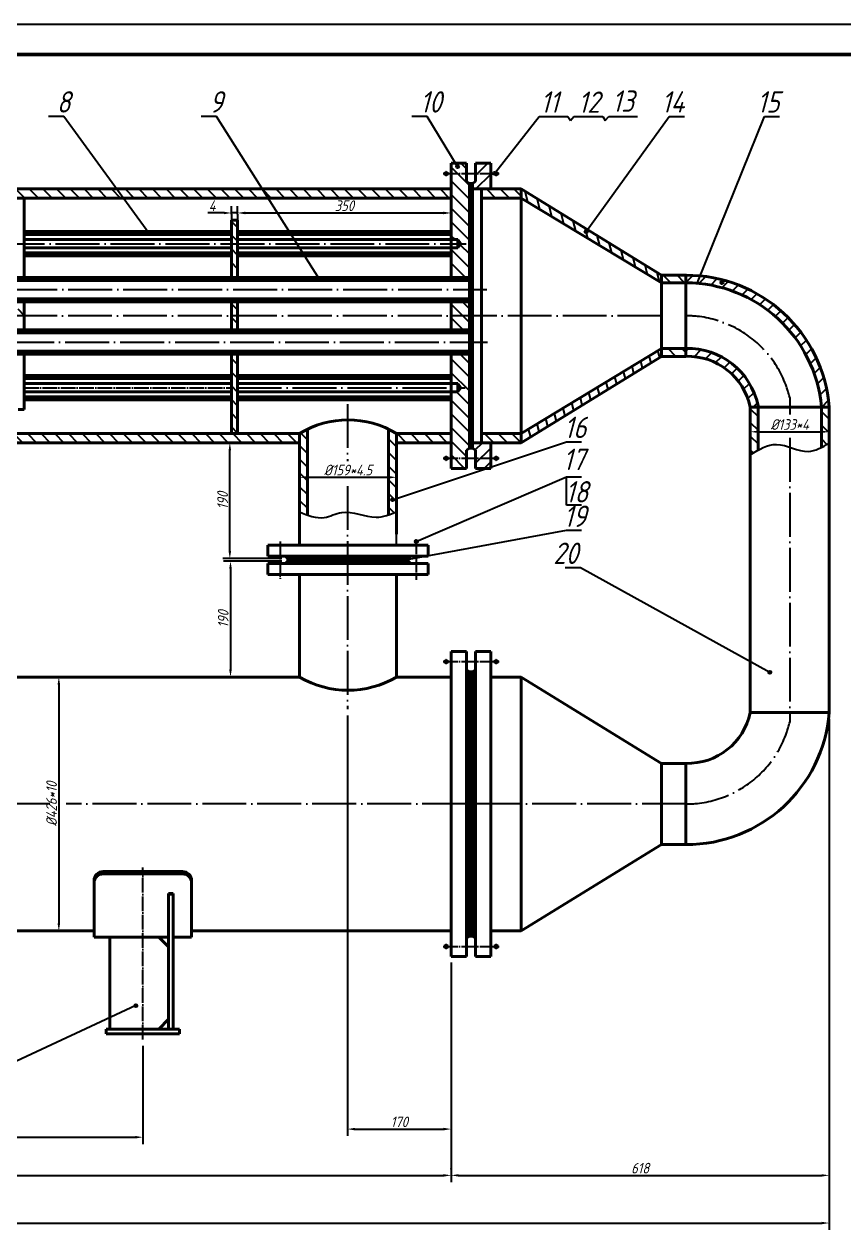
# Model space of a CAD drawing. Header units: millimetres. Extents: x -1137 to 3068, y -1656 to 1314.
# Drawn here: x 654 to 1998, y -662 to 1314 of the extents above; entities that cross this region are included whole.
import ezdxf

# ---------------------------------------------------------------- set-up
doc = ezdxf.new("R2010")
doc.units = ezdxf.units.MM
doc.linetypes.add('ACAD_ISO04W100', pattern=[30, 24, -3, 0, -3])
for name, color, linetype in [('标注', 254, 'Continuous'), ('点划线', 1, 'ACAD_ISO04W100'), ('细实线', 253, 'Continuous')]:
    doc.layers.add(name, color=color, linetype=linetype)
doc.layers.add('粗实线', color=4, linetype='Continuous', lineweight=40)
doc.styles.add('GB', font='gbeitc.shx', dxfattribs={"bigfont": 'hztxt.shx'})
doc.dimstyles.new('GB$0', dxfattribs={"dimscale": 5, "dimtxt": 3.5, "dimasz": 2.5, "dimexe": 2.25, "dimexo": 2, "dimtad": 1, "dimdec": 0, "dimtxsty": 'GB', "dimcen": 2.5, "dimadec": 0, "dimazin": 0, "dimtfac": 1, "dimtdec": 0, "dimtmove": 0, "dimatfit": 3, "dimfxl": 0, "dimarcsym": 0})
pattern_1 = [(135, (0, 165.9), (-11.22532, -11.22532), [])]
pattern_2 = [(45, (0, 165.9), (-11.22532, 11.22532), [])]

# ---------------------------------------------------------------- blocks, each defined once
blk = doc.blocks.new('*D36')
at = {"layer": 'DEFPOINTS', "color": 0}
for p in [(1353.8, -213.9), (-386.1, -457.8), (1353.8, -572.5)]:
    blk.add_point(p, dxfattribs=at)
at = {"layer": '标注', "color": 0, "lineweight": -2}
for p, q in [((1353.8, -223.9), (1353.8, -583.8)), ((-386.1, -467.8), (-386.1, -583.8)), ((-373.6, -572.5), (1341.3, -572.5))]:
    blk.add_line(p, q, dxfattribs=at)
at = {"layer": '标注', "color": 0}
for points in [[(-373.6, -570.5), (-373.6, -574.6), (-386.1, -572.5)], [(1341.3, -570.5), (1341.3, -574.6), (1353.8, -572.5)]]:
    blk.add_solid(points, dxfattribs=at)
at = {"layer": '标注', "color": 0, "insert": (483.8, -560.7), "char_height": 17.5, "attachment_point": 5, "style": 'GB'}
blk.add_mtext('3000', dxfattribs=at)
blk = doc.blocks.new('*D37')
at = {"layer": 'DEFPOINTS', "color": 0}
for p in [(1973.6, 185.8), (-842, -457.8), (1973.6, -650.6)]:
    blk.add_point(p, dxfattribs=at)
at = {"layer": '标注', "color": 0, "lineweight": -2}
for p, q in [((1973.6, 175.8), (1973.6, -661.9)), ((-842, -467.8), (-842, -661.9)), ((-829.5, -650.6), (1961.1, -650.6))]:
    blk.add_line(p, q, dxfattribs=at)
at = {"layer": '标注', "color": 0}
for points in [[(-829.5, -648.5), (-829.5, -652.7), (-842, -650.6)], [(1961.1, -648.5), (1961.1, -652.7), (1973.6, -650.6)]]:
    blk.add_solid(points, dxfattribs=at)
at = {"layer": '标注', "color": 0, "insert": (545.8, -638.7), "char_height": 17.5, "attachment_point": 5, "style": 'GB'}
blk.add_mtext('4145', dxfattribs=at)
blk = doc.blocks.new('*D40')
at = {"layer": 'DEFPOINTS', "color": 0}
for p in [(1183.8, 191.2), (1353.8, -213.9), (1353.8, -496.7)]:
    blk.add_point(p, dxfattribs=at)
at = {"layer": '标注', "color": 0, "lineweight": -2}
for p, q in [((1183.8, 181.2), (1183.8, -507.9)), ((1353.8, -223.9), (1353.8, -507.9)), ((1196.3, -496.7), (1341.3, -496.7))]:
    blk.add_line(p, q, dxfattribs=at)
at = {"layer": '标注', "color": 0}
for points in [[(1196.3, -494.6), (1196.3, -498.8), (1183.8, -496.7)], [(1341.3, -494.6), (1341.3, -498.8), (1353.8, -496.7)]]:
    blk.add_solid(points, dxfattribs=at)
at = {"layer": '标注', "color": 0, "insert": (1268.8, -484.8), "char_height": 17.5, "attachment_point": 5, "style": 'GB'}
blk.add_mtext('170', dxfattribs=at)
blk = doc.blocks.new('*D41')
at = {"layer": 'DEFPOINTS', "color": 0}
for p in [(1973.6, -520.8), (1353.8, -572.5), (1973.6, -572.5)]:
    blk.add_point(p, dxfattribs=at)
at = {"layer": '标注', "color": 0, "lineweight": -2}
for p, q in [((1973.6, -530.8), (1973.6, -583.8)), ((1353.8, -562.5), (1353.8, -561.3)), ((1366.3, -572.5), (1961.1, -572.5))]:
    blk.add_line(p, q, dxfattribs=at)
at = {"layer": '标注', "color": 0}
for points in [[(1366.3, -570.5), (1366.3, -574.6), (1353.8, -572.5)], [(1961.1, -570.5), (1961.1, -574.6), (1973.6, -572.5)]]:
    blk.add_solid(points, dxfattribs=at)
at = {"layer": '标注', "color": 0, "insert": (1663.7, -560.7), "char_height": 17.5, "attachment_point": 5, "style": 'GB'}
blk.add_mtext('618', dxfattribs=at)
blk = doc.blocks.new('*D42')
at = {"layer": 'DEFPOINTS', "color": 0}
for p in [(705.1, 244.1), (705.1, -171.9), (710.7, -171.9)]:
    blk.add_point(p, dxfattribs=at)
at = {"layer": '标注', "color": 0, "lineweight": -2}
for p, q in [((715.1, 244.1), (721.9, 244.1)), ((710.7, 231.6), (710.7, -159.4)), ((715.1, -171.9), (721.9, -171.9))]:
    blk.add_line(p, q, dxfattribs=at)
at = {"layer": '标注', "color": 0}
for points in [[(708.6, 231.6), (712.8, 231.6), (710.7, 244.1)], [(708.6, -159.4), (712.8, -159.4), (710.7, -171.9)]]:
    blk.add_solid(points, dxfattribs=at)
at = {"layer": '标注', "color": 0, "insert": (698.8, 36.1), "char_height": 17.5, "attachment_point": 5, "rotation": 90, "style": 'GB'}
blk.add_mtext('%%C426*10', dxfattribs=at)
blk = doc.blocks.new('*D43')
at = {"layer": 'DEFPOINTS', "color": 0}
for p in [(1086.3, 434.1), (992.1, 244.1), (1048.7, 244.1)]:
    blk.add_point(p, dxfattribs=at)
at = {"layer": '标注', "color": 0, "lineweight": -2}
for p, q in [((1076.3, 434.1), (980.9, 434.1)), ((992.1, 421.6), (992.1, 256.6)), ((1038.7, 244.1), (980.9, 244.1))]:
    blk.add_line(p, q, dxfattribs=at)
at = {"layer": '标注', "color": 0}
for points in [[(990, 421.6), (994.2, 421.6), (992.1, 434.1)], [(990, 256.6), (994.2, 256.6), (992.1, 244.1)]]:
    blk.add_solid(points, dxfattribs=at)
at = {"layer": '标注', "color": 0, "insert": (980.2, 339.1), "char_height": 17.5, "attachment_point": 5, "rotation": 90, "style": 'GB'}
blk.add_mtext('190', dxfattribs=at)
blk = doc.blocks.new('*D44')
at = {"layer": 'DEFPOINTS', "color": 0}
for p in [(991, 628.1), (1062.7, 628.1), (1086.3, 438.1)]:
    blk.add_point(p, dxfattribs=at)
at = {"layer": '标注', "color": 0, "lineweight": -2}
for p, q in [((1052.7, 628.1), (979.8, 628.1)), ((991, 450.6), (991, 615.6)), ((1076.3, 438.1), (979.8, 438.1))]:
    blk.add_line(p, q, dxfattribs=at)
at = {"layer": '标注', "color": 0}
for points in [[(989, 615.6), (993.1, 615.6), (991, 628.1)], [(989, 450.6), (993.1, 450.6), (991, 438.1)]]:
    blk.add_solid(points, dxfattribs=at)
at = {"layer": '标注', "color": 0, "insert": (979.2, 533.1), "char_height": 17.5, "attachment_point": 5, "rotation": 90, "style": 'GB'}
blk.add_mtext('190', dxfattribs=at)
blk = doc.blocks.new('*D45')
at = {"layer": 'DEFPOINTS', "color": 0}
for p in [(1105.3, 571.4), (1264.3, 571.4), (1264.3, 571.4)]:
    blk.add_point(p, dxfattribs=at)
at = {"layer": '标注', "color": 0, "lineweight": -2}
for p, q in [((1264.3, 581.4), (1264.3, 582.7)), ((1105.3, 561.4), (1105.3, 560.2)), ((1117.8, 571.4), (1251.8, 571.4))]:
    blk.add_line(p, q, dxfattribs=at)
at = {"layer": '标注', "color": 0}
for points in [[(1117.8, 573.5), (1117.8, 569.3), (1105.3, 571.4)], [(1251.8, 573.5), (1251.8, 569.3), (1264.3, 571.4)]]:
    blk.add_solid(points, dxfattribs=at)
at = {"layer": '标注', "color": 0, "insert": (1184.8, 583.3), "char_height": 17.5, "attachment_point": 5, "style": 'GB'}
blk.add_mtext('%%c159*4.5', dxfattribs=at)
blk = doc.blocks.new('*D46')
at = {"layer": 'DEFPOINTS', "color": 0}
for p in [(1844.3, 647.9), (1973.6, 647.9), (1973.6, 646)]:
    blk.add_point(p, dxfattribs=at)
at = {"layer": '标注', "color": 0, "lineweight": -2}
for p, q in [((1844.3, 637.9), (1844.3, 634.8)), ((1856.8, 646), (1961.1, 646)), ((1973.6, 637.9), (1973.6, 634.8))]:
    blk.add_line(p, q, dxfattribs=at)
at = {"layer": '标注', "color": 0}
for points in [[(1856.8, 648.1), (1856.8, 643.9), (1844.3, 646)], [(1961.1, 648.1), (1961.1, 643.9), (1973.6, 646)]]:
    blk.add_solid(points, dxfattribs=at)
at = {"layer": '标注', "color": 0, "insert": (1908.9, 657.9), "char_height": 17.5, "attachment_point": 5, "style": 'GB'}
blk.add_mtext('%%C133*4', dxfattribs=at)
blk = doc.blocks.new('*D47')
at = {"layer": 'DEFPOINTS', "color": 0}
for p in [(1003.8, 992.6), (1353.8, 1004.6), (1353.8, 992.6)]:
    blk.add_point(p, dxfattribs=at)
at = {"layer": '标注', "color": 0, "lineweight": -2}
for p, q in [((1003.8, 1002.6), (1003.8, 1015.9)), ((1353.8, 1002.6), (1353.8, 1015.9)), ((1016.3, 1004.6), (1341.3, 1004.6))]:
    blk.add_line(p, q, dxfattribs=at)
at = {"layer": '标注', "color": 0}
for points in [[(1016.3, 1006.7), (1016.3, 1002.5), (1003.8, 1004.6)], [(1341.3, 1006.7), (1341.3, 1002.5), (1353.8, 1004.6)]]:
    blk.add_solid(points, dxfattribs=at)
at = {"layer": '标注', "color": 0, "insert": (1178.8, 1016.5), "char_height": 17.5, "attachment_point": 5, "style": 'GB'}
blk.add_mtext('350', dxfattribs=at)
blk = doc.blocks.new('*D48')
at = {"layer": 'DEFPOINTS', "color": 0}
for p in [(1003.8, 1009.3), (993.8, 1004.6), (993.8, 992.6)]:
    blk.add_point(p, dxfattribs=at)
at = {"layer": '标注', "color": 0, "lineweight": -2}
for p, q in [((993.8, 1002.6), (993.8, 1015.9)), ((981.3, 1004.6), (955.2, 1004.6)), ((1003.8, 1004.6), (993.8, 1004.6)), ((1003.8, 999.3), (1003.8, 993.4)), ((1016.3, 1004.6), (1028.8, 1004.6))]:
    blk.add_line(p, q, dxfattribs=at)
at = {"layer": '标注', "color": 0}
for points in [[(981.3, 1006.7), (981.3, 1002.5), (993.8, 1004.6)], [(1016.3, 1006.7), (1016.3, 1002.5), (1003.8, 1004.6)]]:
    blk.add_solid(points, dxfattribs=at)
at = {"layer": '标注', "color": 0, "insert": (962, 1016.5), "char_height": 17.5, "attachment_point": 5, "style": 'GB'}
blk.add_mtext('4', dxfattribs=at)
blk = doc.blocks.new('*D73')
at = {"layer": 'DEFPOINTS', "color": 0}
for p in [(848.4, -350), (119.2, -510), (848.4, -510)]:
    blk.add_point(p, dxfattribs=at)
at = {"layer": '标注', "color": 0, "lineweight": -2}
for p, q in [((848.4, -360), (848.4, -521.3)), ((119.2, -500), (119.2, -498.8)), ((131.7, -510), (835.9, -510))]:
    blk.add_line(p, q, dxfattribs=at)
at = {"layer": '标注', "color": 0}
for points in [[(131.7, -507.9), (131.7, -512.1), (119.2, -510)], [(835.9, -507.9), (835.9, -512.1), (848.4, -510)]]:
    blk.add_solid(points, dxfattribs=at)
at = {"layer": '标注', "color": 0, "insert": (483.8, -498.1), "char_height": 17.5, "attachment_point": 5, "style": 'GB'}
blk.add_mtext('1500', dxfattribs=at)

msp = doc.modelspace()

# ---------------------------------------------------------------- hatches: boundary and pattern name
at = {"layer": '细实线'}
h = msp.add_hatch(dxfattribs=at)
h.set_pattern_fill('ANSI31', color=256, scale=5, angle=90, style=0)
h.set_pattern_definition(pattern_1)
h.paths.add_polyline_path([(1383.8, 1052.9), (1378.8, 1056.1), (1378.8, 1086.1), (1353.8, 1086.1), (1353.8, 960.9), (1364.7, 960.9), (1369.8, 954.1), (1364.7, 947.4), (1353.8, 947.4), (1353.8, 899.1), (1383.8, 899.1)])
h.paths.add_polyline_path([(1383.8, 836.1), (1383.8, 859.1), (1353.8, 859.1), (1353.8, 836.1)])
h.paths.add_polyline_path([(1353.8, 836.1), (1353.8, 813.1), (1383.8, 813.1), (1383.8, 836.1)])
h.paths.add_polyline_path([(1383.8, 773.1), (1353.8, 773.1), (1353.8, 724.9), (1364.7, 724.9), (1369.8, 718.1), (1364.7, 711.4), (1353.8, 711.4), (1353.8, 586.1), (1378.8, 586.1), (1378.8, 616.1), (1383.8, 619.4)])
for points in [[(1361.9, 1080.5, 1), (1366.9, 1080.5, 1)], [(1427.6, 1069.5, -1), (1422.6, 1069.5, -1)], [(855.7, 971.7, 1), (860.7, 971.7, 1)], [(1577.7, 974, -1), (1572.7, 974, -1)], [(1134.8, 896.8, 1), (1139.8, 896.8, 1)], [(1800.3, 890.6, -1), (1795.3, 890.6, -1)], [(1260.1, 534.6, -1), (1255.1, 534.6, -1)], [(1299.2, 466.2, -1), (1294.2, 466.2, -1)], [(1281.3, 436.1, -1), (1276.3, 436.1, -1)], [(1873.9, 251.8, 1), (1878.9, 251.8, 1)], [(839.1, -293.1, 1), (834.1, -293.1, 1)]]:
    msp.add_hatch(color=256, dxfattribs=at).paths.add_polyline_path(points)
h = msp.add_hatch(dxfattribs=at)
h.set_pattern_fill('ANSI31', color=256, scale=5, style=0)
h.set_pattern_definition(pattern_2)
h.paths.add_polyline_path([(1418.8, 628.1), (1388.8, 628.1), (1388.8, 619.4), (1393.8, 616.1), (1393.8, 586.1), (1418.8, 586.1)])
h.paths.add_polyline_path([(1388.8, 1044.1), (1418.8, 1044.1), (1418.8, 1086.1), (1393.8, 1086.1), (1393.8, 1056.1), (1388.8, 1052.9)])
h = msp.add_hatch(dxfattribs=at)
h.set_pattern_fill('ANSI37', color=256, style=0)
h.paths.add_polyline_path([(1388.8, 643.1), (1383.8, 643.1), (1383.8, 619.4), (1388.8, 619.4)])
h.paths.add_polyline_path([(1388.8, 1052.9), (1383.8, 1052.9), (1383.8, 1029.1), (1388.8, 1029.1)])
h = msp.add_hatch(dxfattribs=at)
h.set_pattern_fill('ANSI31', color=256, scale=5, angle=90, style=0)
h.paths.add_polyline_path([(1738.8, 902.6), (1698.8, 902.6), (1698.8, 890.1), (1738.8, 890.1)])
h.paths.add_polyline_path([(1738.8, 782.6), (1698.8, 782.6), (1698.8, 769.6), (1738.8, 769.6)])
h.paths.add_polyline_path([(119.2, 628.1), (119.2, 643.1), (-386.1, 643.1), (-386.1, 628.1)])
h.paths.add_polyline_path([(373, 1029.1), (373, 1044.1), (134.2, 1044.1), (134.2, 1029.1)])
h.paths.add_polyline_path([(388, 1044.1), (388, 1029.1), (1353.8, 1029.1), (1353.8, 1044.1)])
h.paths.add_polyline_path([(373, 628.1), (373, 643.1), (134.2, 643.1), (134.2, 628.1)])
h.paths.add_polyline_path([(-350.1, 1029.1), (-350.1, 1044.1), (-386.1, 1044.1), (-386.1, 1029.1)])
h.paths.add_polyline_path([(-295.6, 1029.1), (-295.6, 1044.1), (-332.1, 1044.1), (-332.1, 1029.1)])
h.paths.add_polyline_path([(-136.6, 1044.1), (-136.6, 1029.1), (119.2, 1029.1), (119.2, 1044.1)])
h.paths.add_polyline_path([(1105.3, 628.1), (1105.3, 643.1), (388, 643.1), (388, 628.1)])
h.paths.add_polyline_path([(1264.3, 643.1), (1264.3, 628.1), (1353.8, 628.1), (1353.8, 643.1)])
h = msp.add_hatch(dxfattribs=at)
h.set_pattern_fill('ANSI31', color=256, scale=5, angle=90, style=0)
h.set_pattern_definition(pattern_1)
h.paths.add_polyline_path([(1468.8, 1029.1), (1468.8, 1044.1), (1403.8, 1044.1), (1403.8, 1029.1)])
h.paths.add_polyline_path([(1403.8, 643.1), (1403.8, 628.1), (1468.8, 628.1), (1468.8, 643.1)])
h = msp.add_hatch(dxfattribs=at)
h.set_pattern_fill('ANSI31', color=256, scale=5, angle=60, style=0)
h.set_pattern_definition([(105, (0, 165.9), (-15.33407, -4.10875), [])])
h.paths.add_polyline_path([(1468.8, 1044.1), (1468.8, 1029.1), (1698.8, 890.1), (1698.8, 902.6)])
h.paths.add_polyline_path([(1468.8, 643.1), (1468.8, 628.1), (1698.8, 769.6), (1698.8, 782.6)])
h = msp.add_hatch(dxfattribs=at)
h.set_pattern_fill('ANSI31', color=256, scale=5, style=0)
h.set_pattern_definition(pattern_2)
h.paths.add_polyline_path([(293.8, 974.1), (134.2, 974.1), (134.2, 969.1), (293.8, 969.1)])
h.paths.add_polyline_path([(293.8, 939.1), (134.2, 939.1), (134.2, 934.1), (293.8, 934.1)])
h.paths.add_polyline_path([(993.8, 974.1), (653.8, 974.1), (653.8, 969.1), (993.8, 969.1)])
h.paths.add_polyline_path([(993.8, 939.1), (653.8, 939.1), (653.8, 934.1), (993.8, 934.1)])
h.paths.add_polyline_path([(1353.8, 974.1), (1003.8, 974.1), (1003.8, 969.1), (1353.8, 969.1)])
h.paths.add_polyline_path([(1353.8, 939.1), (1003.8, 939.1), (1003.8, 934.1), (1353.8, 934.1)])
h.paths.add_polyline_path([(1383.8, 899.1), (134.2, 899.1), (134.2, 894.1), (1383.8, 894.1)])
h.paths.add_polyline_path([(119.2, 864.1), (-416.1, 864.1), (-416.1, 859.1), (119.2, 859.1)])
h.paths.add_polyline_path([(119.2, 899.1), (-416.1, 899.1), (-416.1, 894.1), (119.2, 894.1)])
h.paths.add_polyline_path([(119.2, 813.1), (-416.1, 813.1), (-416.1, 808.1), (119.2, 808.1)])
h.paths.add_polyline_path([(119.2, 778.1), (-416.1, 778.1), (-416.1, 773.1), (119.2, 773.1)])
h.paths.add_polyline_path([(119.2, 738.1), (-46.2, 738.1), (-46.2, 733.1), (119.2, 733.1)])
h.paths.add_polyline_path([(119.2, 703.1), (-46.2, 703.1), (-46.2, 698.1), (119.2, 698.1)])
h.paths.add_polyline_path([(293.8, 738.1), (134.2, 738.1), (134.2, 733.1), (293.8, 733.1)])
h.paths.add_polyline_path([(293.8, 703.1), (134.2, 703.1), (134.2, 698.1), (293.8, 698.1)])
h.paths.add_polyline_path([(643.8, 738.1), (303.8, 738.1), (303.8, 733.1), (643.8, 733.1)])
h.paths.add_polyline_path([(993.8, 703.1), (653.8, 703.1), (653.8, 698.1), (993.8, 698.1)])
h.paths.add_polyline_path([(993.8, 738.1), (653.8, 738.1), (653.8, 733.1), (993.8, 733.1)])
h.paths.add_polyline_path([(1353.8, 703.1), (1003.8, 703.1), (1003.8, 698.1), (1353.8, 698.1)])
h.paths.add_polyline_path([(1353.8, 738.1), (1003.8, 738.1), (1003.8, 733.1), (1353.8, 733.1)])
h.paths.add_polyline_path([(119.2, 974.1), (-46.2, 974.1), (-46.2, 969.1), (119.2, 969.1)])
h.paths.add_polyline_path([(119.2, 939.1), (-46.2, 939.1), (-46.2, 934.1), (119.2, 934.1)])
h.paths.add_polyline_path([(373, 969.1), (373, 974.1), (303.8, 974.1), (303.8, 969.1)])
h.paths.add_polyline_path([(388, 974.1), (388, 969.1), (643.8, 969.1), (643.8, 974.1)])
h.paths.add_polyline_path([(388, 939.1), (388, 934.1), (643.8, 934.1), (643.8, 939.1)])
h.paths.add_polyline_path([(373, 934.1), (373, 939.1), (303.8, 939.1), (303.8, 934.1)])
h.paths.add_polyline_path([(388, 864.1), (388, 859.1), (1383.8, 859.1), (1383.8, 864.1)])
h.paths.add_polyline_path([(373, 859.1), (373, 864.1), (134.2, 864.1), (134.2, 859.1)])
h.paths.add_polyline_path([(373, 808.1), (373, 813.1), (134.2, 813.1), (134.2, 808.1)])
h.paths.add_polyline_path([(388, 813.1), (388, 808.1), (1383.8, 808.1), (1383.8, 813.1)])
h.paths.add_polyline_path([(388, 778.1), (388, 773.1), (1383.8, 773.1), (1383.8, 778.1)])
h.paths.add_polyline_path([(373, 773.1), (373, 778.1), (134.2, 778.1), (134.2, 773.1)])
h.paths.add_polyline_path([(373, 698.1), (373, 703.1), (303.8, 703.1), (303.8, 698.1)])
h.paths.add_polyline_path([(388, 703.1), (388, 698.1), (643.8, 698.1), (643.8, 703.1)])
h = msp.add_hatch(dxfattribs=at)
h.set_pattern_fill('ANSI31', color=256, scale=5, angle=90, style=0)
h.set_pattern_definition([(135, (-85, 165.9), (-11.22532, -11.22532), [])])
edge = h.paths.add_edge_path()
edge.add_line((1856.9, 689.6), (1844.3, 686.5))
edge.add_line((1844.3, 686.5), (1844.3, 608.5))
edge.add_spline(control_points=[(1844.3, 608.5), (1848.5, 611.1), (1852.7, 613.6), (1856.9, 615.9)], knot_values=[0, 0, 0, 0, 13.778851, 13.778851, 13.778851, 13.778851], degree=3, periodic=0)
edge.add_line((1856.9, 615.9), (1856.9, 689.6))
h.paths.add_polyline_path([(1973.6, 686.5), (1960.9, 686.5), (1960.9, 620.5), (1961, 620.5), (1961, 620.5), (1961.1, 620.6), (1961.1, 620.6), (1961.2, 620.6), (1961.2, 620.6), (1961.3, 620.7), (1961.3, 620.7), (1961.4, 620.7), (1961.4, 620.7), (1961.5, 620.8), (1961.5, 620.8), (1961.6, 620.8), (1961.6, 620.8), (1961.7, 620.9), (1961.7, 620.9), (1961.8, 620.9), (1961.8, 620.9), (1961.9, 621), (1961.9, 621), (1962, 621), (1962, 621), (1962.1, 621.1), (1962.1, 621.1), (1962.2, 621.1), (1962.2, 621.1), (1962.3, 621.2), (1962.3, 621.2), (1962.4, 621.2), (1962.4, 621.2), (1962.5, 621.3), (1962.5, 621.3), (1962.6, 621.3), (1962.6, 621.3), (1962.7, 621.4), (1962.7, 621.4), (1962.8, 621.4), (1962.8, 621.4), (1962.9, 621.5), (1962.9, 621.5), (1963, 621.5), (1963, 621.5), (1963.1, 621.6), (1963.1, 621.6), (1963.2, 621.6), (1963.2, 621.7), (1963.3, 621.7), (1963.3, 621.7), (1963.4, 621.7), (1963.4, 621.8), (1963.4, 621.8), (1963.5, 621.8), (1963.5, 621.8), (1963.6, 621.9), (1963.6, 621.9), (1963.7, 621.9), (1963.7, 621.9), (1963.8, 622), (1963.8, 622), (1963.9, 622), (1963.9, 622), (1964, 622.1), (1964, 622.1), (1964.1, 622.1), (1964.1, 622.2), (1964.2, 622.2), (1964.2, 622.2), (1964.3, 622.2), (1964.3, 622.3), (1964.4, 622.3), (1964.4, 622.3), (1964.5, 622.3), (1964.5, 622.4), (1964.6, 622.4), (1964.6, 622.4), (1964.7, 622.4), (1964.7, 622.5), (1964.8, 622.5), (1964.8, 622.5), (1964.9, 622.6), (1964.9, 622.6), (1965, 622.6), (1965, 622.6), (1965.1, 622.7), (1965.1, 622.7), (1965.2, 622.7), (1965.2, 622.7), (1965.3, 622.8), (1965.3, 622.8), (1965.4, 622.8), (1965.4, 622.8), (1965.5, 622.9), (1965.5, 622.9), (1965.6, 622.9), (1965.6, 623), (1965.7, 623), (1965.7, 623), (1965.8, 623), (1965.8, 623.1), (1965.9, 623.1), (1965.9, 623.1), (1966, 623.1), (1966, 623.2), (1966.1, 623.2), (1966.1, 623.2), (1966.2, 623.3), (1966.2, 623.3), (1966.3, 623.3), (1966.3, 623.3), (1966.4, 623.4), (1966.4, 623.4), (1966.5, 623.4), (1966.5, 623.4), (1966.6, 623.5), (1966.6, 623.5), (1966.7, 623.5), (1966.7, 623.6), (1966.8, 623.6), (1966.8, 623.6), (1966.9, 623.6), (1966.9, 623.7), (1967, 623.7), (1967, 623.7), (1967.1, 623.7), (1967.1, 623.8), (1967.2, 623.8), (1967.2, 623.8), (1967.3, 623.9), (1967.3, 623.9), (1967.4, 623.9), (1967.4, 623.9), (1967.5, 624), (1967.5, 624), (1967.5, 624), (1967.6, 624.1), (1967.6, 624.1), (1967.7, 624.1), (1967.7, 624.1), (1967.8, 624.2), (1967.8, 624.2), (1967.9, 624.2), (1967.9, 624.2), (1968, 624.3), (1968, 624.3), (1968.1, 624.3), (1968.1, 624.4), (1968.2, 624.4), (1968.2, 624.4), (1968.3, 624.4), (1968.3, 624.5), (1968.4, 624.5), (1968.4, 624.5), (1968.5, 624.6), (1968.5, 624.6), (1968.6, 624.6), (1968.6, 624.6), (1968.7, 624.7), (1968.7, 624.7), (1968.8, 624.7), (1968.8, 624.7), (1968.9, 624.8), (1968.9, 624.8), (1969, 624.8), (1969, 624.9), (1969.1, 624.9), (1969.1, 624.9), (1969.2, 624.9), (1969.2, 625), (1969.3, 625), (1969.3, 625), (1969.4, 625.1), (1969.4, 625.1), (1969.5, 625.1), (1969.5, 625.1), (1969.6, 625.2), (1969.6, 625.2), (1969.7, 625.2), (1969.7, 625.3), (1969.8, 625.3), (1969.8, 625.3), (1969.9, 625.3), (1969.9, 625.4), (1970, 625.4), (1970, 625.4), (1970.1, 625.5), (1970.1, 625.5), (1970.2, 625.5), (1970.2, 625.5), (1970.3, 625.6), (1970.3, 625.6), (1970.4, 625.6), (1970.4, 625.7), (1970.5, 625.7), (1970.5, 625.7), (1970.6, 625.7), (1970.6, 625.8), (1970.7, 625.8), (1970.7, 625.8), (1970.8, 625.8), (1970.8, 625.9), (1970.9, 625.9), (1970.9, 625.9), (1971, 626), (1971, 626), (1971, 626), (1971.1, 626), (1971.1, 626.1), (1971.2, 626.1), (1971.2, 626.1), (1971.3, 626.2), (1971.3, 626.2), (1971.4, 626.2), (1971.4, 626.2), (1971.5, 626.3), (1971.5, 626.3), (1971.6, 626.3), (1971.6, 626.4), (1971.7, 626.4), (1971.7, 626.4), (1971.8, 626.4), (1971.8, 626.5), (1971.9, 626.5), (1971.9, 626.5), (1972, 626.6), (1972, 626.6), (1972.1, 626.6), (1972.1, 626.6), (1972.2, 626.7), (1972.2, 626.7), (1972.3, 626.7), (1972.3, 626.8), (1972.4, 626.8), (1972.4, 626.8), (1972.5, 626.8), (1972.5, 626.9), (1972.6, 626.9), (1972.6, 626.9), (1972.7, 627), (1972.7, 627), (1972.8, 627), (1972.8, 627), (1972.9, 627.1), (1972.9, 627.1), (1973, 627.1), (1973, 627.2), (1973.1, 627.2), (1973.1, 627.2), (1973.2, 627.2), (1973.2, 627.3), (1973.3, 627.3), (1973.3, 627.3), (1973.4, 627.4), (1973.4, 627.4), (1973.5, 627.4), (1973.5, 627.4), (1973.6, 627.5)])
h = msp.add_hatch(dxfattribs=at)
h.set_pattern_fill('ANSI31', color=256, scale=5, angle=90, style=0)
h.paths.add_polyline_path([(1264.3, 643.1), (1251.3, 643.1), (1251.3, 628.1), (1264.3, 628.1)])
h.paths.add_polyline_path([(1118.3, 643.1), (1105.3, 643.1), (1105.3, 628.1), (1118.3, 628.1)])
edge = h.paths.add_edge_path()
edge.add_line((1118.3, 628.1), (1105.3, 628.1))
edge.add_line((1105.3, 628.1), (1105.3, 514.6))
edge.add_spline(control_points=[(1105.3, 514.6), (1109.6, 512.8), (1113.9, 511.1), (1118.3, 509.5)], knot_values=[0, 0, 0, 0, 13.243079, 13.243079, 13.243079, 13.243079], degree=3, periodic=0)
edge.add_line((1118.3, 509.5), (1118.3, 628.1))
edge = h.paths.add_edge_path()
edge.add_spline(control_points=[(1251.3, 509.9), (1255.6, 511.3), (1259.9, 513), (1264.3, 514.6)], knot_values=[149.368483, 149.368483, 149.368483, 149.368483, 162.86548, 162.86548, 162.86548, 162.86548], degree=3, periodic=0)
edge.add_line((1264.3, 514.6), (1264.3, 628.1))
edge.add_line((1264.3, 628.1), (1251.3, 628.1))
edge.add_line((1251.3, 628.1), (1251.3, 509.9))

# ---------------------------------------------------------------- linework, layer by layer
at = {"lineweight": -3}
msp.add_line((-1136.8, 1314.1), (3068.2, 1314.1), dxfattribs=at)
at = {"lineweight": 50}
msp.add_line((-1011.8, 1264.1), (3018.2, 1264.1), dxfattribs=at)
at = {"layer": '标注'}
for p, q in [((1545.3, 1162.7), (1549.5, 1155.9)), ((1549.5, 1155.9), (1555.1, 1162.7)), ((1602.4, 1162.7), (1606.6, 1155.9)), ((1606.6, 1155.9), (1612.3, 1162.7)), ((993.8, 1002.6), (993.8, 992.6)), ((1003.8, 1002.6), (1003.8, 992.6)), ((1542.8, 525.5), (1542.8, 572.1)), ((1567.8, 525.5), (1542.8, 525.5)), ((836.9, -294.3), (625.1, -392.8))]:
    msp.add_line(p, q, dxfattribs=at)
at = {"layer": '点划线'}
for p, q in [((1340.6, 1069.5), (1432.7, 1069.5)), ((1383.8, 1052.9), (1383.8, 619.4)), ((653.8, 718.1), (993.8, 718.1)), ((1264.3, 460.1), (1264.3, 643.1)), ((1340.6, 602.8), (1432.7, 602.8)), ((1340.6, 269.5), (1432.7, 269.5)), ((848.4, -350), (848.4, -67.9)), ((1340.6, -197.2), (1432.7, -197.2))]:
    msp.add_line(p, q, dxfattribs=at)
at = {"layer": '点划线', "ltscale": 3}
for p, q in [((-105.5, 954.1), (1378.4, 954.1)), ((-445.1, 879.1), (1412.3, 879.1)), ((1698.8, 836.1), (-769.4, 836.1)), ((-450.2, 793.1), (1413.3, 793.1)), ((1003.8, 718.1), (1376.7, 718.1)), ((1908.9, 702.1), (1908.9, 674.1)), ((1183.8, 691.5), (1183.8, 597.7)), ((1908.9, 636.2), (1908.9, 170.2)), ((1183.8, 557.1), (1183.8, 191.2)), ((696.2, 36.1), (-781.3, 36.1)), ((1738.8, 36.1), (722.5, 36.1))]:
    msp.add_line(p, q, dxfattribs=at)
at = {"layer": '点划线'}
for points in [[(1073.3, 466.4), (1073.3, 404.8)], [(1296.3, 469.4), (1296.3, 403.3)]]:
    msp.add_lwpolyline(points, dxfattribs=at)
at = {"layer": '点划线', "ltscale": 3}
for centre, start, end in [((1738.8, 661.1), 13.5297, 90), ((1738.8, 211.1), 270, 346.4703)]:
    msp.add_arc(centre, 175, start, end, dxfattribs=at)
at = {"layer": '粗实线'}
for p, q in [((1343.9, 1072.8), (1347.4, 1065.5)), ((1347.4, 1072.8), (1343.9, 1065.5)), ((1353.8, 1086.1), (1353.8, 899.1)), ((1353.8, 1086.1), (1378.8, 1086.1)), ((1378.8, 1086.1), (1378.8, 1056.1)), ((1393.8, 1086.1), (1393.8, 1056.1)), ((1418.8, 1086.1), (1393.8, 1086.1)), ((1418.8, 1086.1), (1418.8, 1044.1)), ((1429.3, 1072.8), (1425.9, 1065.5)), ((1425.9, 1072.8), (1429.3, 1065.5)), ((1378.8, 1056.1), (1383.8, 1052.9)), ((1383.8, 1052.9), (1383.8, 619.4)), ((1388.8, 1052.9), (1383.8, 1052.9)), ((1393.8, 1056.1), (1388.8, 1052.9)), ((1388.8, 1052.9), (1388.8, 619.4)), ((388, 1044.1), (1353.8, 1044.1)), ((388, 1029.1), (1353.8, 1029.1)), ((653.8, 1029.1), (653.8, 899.1)), ((1388.8, 1029.1), (1383.8, 1029.1)), ((1403.8, 1044.1), (1388.8, 1044.1)), ((1468.8, 1044.1), (1403.8, 1044.1)), ((1403.8, 1044.1), (1403.8, 628.1)), ((1468.8, 1029.1), (1403.8, 1029.1)), ((1468.8, 1044.1), (1468.8, 628.1)), ((1698.8, 902.6), (1468.8, 1044.1)), ((1698.8, 890.1), (1468.8, 1029.1)), ((993.8, 992.6), (993.8, 899.1)), ((993.8, 992.6), (1003.8, 992.6)), ((1003.8, 992.6), (1003.8, 899.1)), ((653.8, 974.1), (993.8, 974.1)), ((653.8, 969.1), (993.8, 969.1)), ((1003.8, 974.1), (1353.8, 974.1)), ((1003.8, 969.1), (1353.8, 969.1)), ((653.8, 960.9), (993.8, 960.9)), ((1003.8, 960.9), (1353.8, 960.9)), ((1353.8, 960.9), (1364.7, 960.9)), ((1364.7, 947.4), (1364.7, 960.9)), ((1364.7, 960.9), (1369.8, 954.1)), ((1369.8, 954.1), (1364.7, 947.4)), ((653.8, 947.4), (993.8, 947.4)), ((653.8, 939.1), (993.8, 939.1)), ((653.8, 934.1), (993.8, 934.1)), ((1003.8, 947.4), (1353.8, 947.4)), ((1003.8, 939.1), (1353.8, 939.1)), ((1003.8, 934.1), (1353.8, 934.1)), ((1353.8, 947.4), (1364.7, 947.4)), ((388, 899.1), (1383.8, 899.1)), ((388, 894.1), (1383.8, 894.1)), ((1698.8, 902.6), (1739.7, 902.6)), ((1698.8, 902.6), (1698.8, 769.6)), ((1698.8, 890.1), (1738.8, 890.1)), ((1738.8, 902.6), (1738.8, 769.6)), ((1738.8, 902.6), (1738.8, 769.6)), ((388, 864.1), (1383.8, 864.1)), ((388, 859.1), (1383.8, 859.1)), ((653.8, 859.1), (653.8, 813.1)), ((993.8, 859.1), (993.8, 813.1)), ((1003.8, 859.1), (1003.8, 813.1)), ((1353.8, 859.1), (1353.8, 813.1)), ((388, 813.1), (1383.8, 813.1)), ((388, 808.1), (1383.8, 808.1)), ((388, 778.1), (1383.8, 778.1)), ((388, 773.1), (1383.8, 773.1)), ((653.8, 773.1), (653.8, 682.7)), ((993.8, 773.1), (993.8, 643.1)), ((1003.8, 773.1), (1003.8, 643.1)), ((1353.8, 773.1), (1353.8, 586.1)), ((1698.8, 782.6), (1468.8, 643.1)), ((1698.8, 782.6), (1738.8, 782.6)), ((1698.8, 769.6), (1468.8, 628.1)), ((1698.8, 769.6), (1738.8, 769.6)), ((653.8, 738.1), (993.8, 738.1)), ((653.8, 733.1), (993.8, 733.1)), ((1003.8, 738.1), (1353.8, 738.1)), ((1003.8, 733.1), (1353.8, 733.1)), ((653.8, 724.9), (993.8, 724.9)), ((653.8, 711.4), (993.8, 711.4)), ((1003.8, 724.9), (1353.8, 724.9)), ((1003.8, 711.4), (1353.8, 711.4)), ((1353.8, 724.9), (1364.7, 724.9)), ((1353.8, 711.4), (1364.7, 711.4)), ((1364.7, 711.4), (1364.7, 724.9)), ((1364.7, 724.9), (1369.8, 718.1)), ((1369.8, 718.1), (1364.7, 711.4)), ((653.8, 703.1), (993.8, 703.1)), ((653.8, 698.1), (993.8, 698.1)), ((1003.8, 703.1), (1353.8, 703.1)), ((1003.8, 698.1), (1353.8, 698.1)), ((643.8, 682.7), (653.8, 682.7)), ((1844.3, 686.5), (1844.3, 185.8)), ((1844.3, 686.5), (1973.6, 686.5)), ((1856.9, 689.6), (1856.9, 615.9)), ((1960.9, 686.5), (1960.9, 620.5)), ((1973.6, 185.8), (1973.6, 686.5)), ((388, 643.1), (1105.3, 643.1)), ((1105.3, 478.1), (1105.3, 643.1)), ((1118.3, 509.5), (1118.3, 650.2)), ((1251.3, 628.1), (1251.3, 650.2)), ((1264.3, 643.1), (1353.8, 643.1)), ((1264.3, 478.1), (1264.3, 643.1)), ((1264.3, 643.1), (1353.8, 643.1)), ((1388.8, 643.1), (1383.8, 643.1)), ((1403.8, 643.1), (1468.8, 643.1)), ((388, 628.1), (1105.3, 628.1)), ((1105.3, 460.1), (1105.3, 628.1)), ((1251.3, 509.9), (1251.3, 628.1)), ((1264.3, 628.1), (1353.8, 628.1)), ((1264.3, 628.1), (1353.8, 628.1)), ((1378.8, 616.1), (1383.8, 619.4)), ((1378.8, 616.1), (1378.8, 586.1)), ((1388.8, 619.4), (1383.8, 619.4)), ((1403.8, 628.1), (1388.8, 628.1)), ((1393.8, 616.1), (1388.8, 619.4)), ((1393.8, 616.1), (1393.8, 586.1)), ((1468.8, 628.1), (1403.8, 628.1)), ((1418.8, 628.1), (1418.8, 586.1)), ((1343.9, 606.1), (1347.4, 598.9)), ((1347.4, 606.1), (1343.9, 598.9)), ((1429.3, 606.1), (1425.9, 598.9)), ((1425.9, 606.1), (1429.3, 598.9)), ((1353.8, 586.1), (1378.8, 586.1)), ((1418.8, 586.1), (1393.8, 586.1)), ((1105.3, 460.1), (1264.3, 460.1)), ((1082.3, 442.1), (1086.3, 438.1)), ((1082.3, 442.1), (1287.3, 442.1)), ((1086.3, 438.1), (1086.3, 434.1)), ((1283.3, 438.1), (1287.3, 442.1)), ((1283.3, 438.1), (1283.3, 434.1)), ((1082.3, 430.1), (1086.3, 434.1)), ((1082.3, 430.1), (1287.3, 430.1)), ((1086.3, 434.1), (1283.3, 434.1)), ((1283.3, 434.1), (1287.3, 430.1)), ((1105.3, 412.1), (1105.3, 244.1)), ((1105.3, 412.1), (1264.3, 412.1)), ((1264.3, 412.1), (1264.3, 244.1)), ((1353.8, -213.9), (1353.8, 286.1)), ((1353.8, 286.1), (1378.8, 286.1)), ((1378.8, 256.1), (1378.8, 286.1)), ((1393.8, 256.1), (1393.8, 286.1)), ((1393.8, 286.1), (1418.8, 286.1)), ((1418.8, 244.1), (1418.8, 286.1)), ((1343.9, 272.8), (1347.4, 265.5)), ((1347.4, 272.8), (1343.9, 265.5)), ((1429.3, 272.8), (1425.9, 265.5)), ((1425.9, 272.8), (1429.3, 265.5)), ((388, 244.1), (771.3, 244.1)), ((771.3, 244.1), (931.3, 244.1)), ((931.3, 244.1), (1105.3, 244.1)), ((1264.3, 244.1), (1353.8, 244.1)), ((1264.3, 244.1), (1353.8, 244.1)), ((1378.8, 256.1), (1383.8, 252.9)), ((1378.8, -183.9), (1378.8, 256.1)), ((1383.8, -180.6), (1383.8, 252.9)), ((1383.8, -180.6), (1383.8, 252.9)), ((1388.8, 252.9), (1383.8, 252.9)), ((1393.8, 256.1), (1388.8, 252.9)), ((1388.8, -180.6), (1388.8, 252.9)), ((1393.8, 256.1), (1393.8, -183.9)), ((1468.8, 244.1), (1418.8, 244.1)), ((1418.8, 244.1), (1418.8, -171.9)), ((1468.8, -171.9), (1468.8, 244.1)), ((1698.8, 102.6), (1468.8, 244.1)), ((1844.3, 185.8), (1973.6, 185.8)), ((1698.8, 102.6), (1738.8, 102.6)), ((1698.8, 102.6), (1698.8, -30.4)), ((1738.8, -30.4), (1738.8, 102.6)), ((1738.8, -30.4), (1738.8, 102.6)), ((1698.8, -30.4), (1468.8, -171.9)), ((1698.8, -30.4), (1738.8, -30.4)), ((913.4, -74.7), (783.4, -74.7)), ((913.4, -78.4), (783.4, -78.4)), ((768.4, -181.9), (768.4, -89.7)), ((928.4, -181.9), (928.4, -89.7)), ((890.4, -332.7), (890.4, -110.7)), ((898.4, -110.7), (890.4, -110.7)), ((898.4, -111.9), (890.4, -111.9)), ((898.4, -332.7), (898.4, -110.7)), ((388, -171.9), (768.4, -171.9)), ((928.4, -171.9), (1353.8, -171.9)), ((1468.8, -171.9), (1418.8, -171.9)), ((1418.8, -213.9), (1418.8, -171.9)), ((890.4, -181.9), (768.4, -181.9)), ((794.4, -332.7), (794.4, -181.9)), ((874.4, -181.9), (890.4, -197.9)), ((928.4, -181.9), (898.4, -181.9)), ((1343.9, -193.9), (1347.4, -201.1)), ((1347.4, -193.9), (1343.9, -201.1)), ((1378.8, -183.9), (1383.8, -180.6)), ((1378.8, -213.9), (1378.8, -183.9)), ((1388.8, -180.6), (1383.8, -180.6)), ((1393.8, -183.9), (1388.8, -180.6)), ((1393.8, -213.9), (1393.8, -183.9)), ((1429.3, -193.9), (1425.9, -201.1)), ((1425.9, -193.9), (1429.3, -201.1)), ((1353.8, -213.9), (1378.8, -213.9)), ((1418.8, -213.9), (1393.8, -213.9)), ((908.4, -332.7), (788.4, -332.7)), ((788.4, -340.7), (788.4, -332.7)), ((874.4, -332.7), (890.4, -316.7)), ((908.4, -340.7), (908.4, -332.7)), ((908.4, -340.7), (788.4, -340.7))]:
    msp.add_line(p, q, dxfattribs=at)
for points in [[(1053.3, 442.1), (1053.3, 460.1)], [(1053.3, 460.1), (1105.3, 460.1)], [(1316.3, 460.1), (1264.3, 460.1)], [(1316.3, 442.1), (1316.3, 460.1)], [(1053.3, 442.1), (1082.3, 442.1)], [(1086.3, 438.1), (1283.3, 438.1)], [(1316.3, 442.1), (1287.3, 442.1)], [(1053.3, 430.1), (1053.3, 412.1)], [(1053.3, 430.1), (1082.3, 430.1)], [(1316.3, 430.1), (1287.3, 430.1)], [(1316.3, 430.1), (1316.3, 412.1)], [(1053.3, 412.1), (1105.3, 412.1)], [(1316.3, 412.1), (1264.3, 412.1)]]:
    msp.add_lwpolyline(points, dxfattribs=at)
for centre, radius, start, end in [((1739.7, 668), 234.6, 4.5286, 90.2163), ((1738.5, 666.8), 223.3, 5.0617, 89.9255), ((1741.5, 664.7), 118, 12.0114, 91.351), ((1741.5, 664.7), 105, 12.0114, 91.5183), ((1184.8, 513.1), 152.4, 58.5629, 121.4371), ((1184.8, 378.7), 156.3, 239.4322, 300.5678), ((1741.5, 207.6), 105, 268.4827, 347.9876), ((1739.5, 204.4), 234.8, 269.816, 355.4391), ((783.4, -89.7), 15, 90, 180), ((783.4, -93.4), 15, 90, 180), ((913.4, -89.7), 15, 0, 90), ((913.4, -93.4), 15, 0, 90)]:
    msp.add_arc(centre, radius, start, end, dxfattribs=at)
at = {"layer": '细实线'}
for p, q in [((718.8, 1162.7), (693.8, 1162.7)), ((858.2, 971.7), (718.8, 1162.7)), ((969.1, 1162.7), (944.1, 1162.7)), ((1137.3, 896.8), (969.1, 1162.7)), ((1314.3, 1162.7), (1289.3, 1162.7)), ((1364.4, 1080.5), (1314.3, 1162.7)), ((1425.1, 1069.5), (1497.9, 1162.7)), ((1497.9, 1162.7), (1545.3, 1162.7)), ((1555.1, 1162.7), (1602.4, 1162.7)), ((1575.2, 974), (1711.3, 1162.7)), ((1612.3, 1162.7), (1659.6, 1162.7)), ((1711.3, 1162.7), (1736.3, 1162.7)), ((1757.8, 890.6), (1867.4, 1162.7)), ((1867.4, 1162.7), (1892.4, 1162.7)), ((1003.8, 980.6), (993.8, 990.6)), ((1003.8, 958.2), (993.8, 968.2)), ((1003.8, 935.7), (993.8, 945.7)), ((1003.8, 913.3), (993.8, 923.3)), ((995.5, 899.1), (993.8, 900.8)), ((1738.8, 890.5), (1750.6, 902.4)), ((1759.8, 889.1), (1771.2, 900.5)), ((1779.5, 886.3), (1790.2, 897.1)), ((1797.7, 882.1), (1808, 892.5)), ((1814.7, 876.7), (1824.7, 886.7)), ((1830.7, 870.2), (1840.4, 879.9)), ((1845.7, 862.7), (1855.2, 872.2)), ((1003.8, 845.9), (993.8, 855.9)), ((1859.7, 854.4), (1869.1, 863.7)), ((1872.9, 845.1), (1882.2, 854.4)), ((653.8, 836.7), (643.8, 846.7)), ((1003.8, 823.5), (993.8, 833.5)), ((1885.3, 835.1), (1894.5, 844.3)), ((1896.9, 824.2), (1906.1, 833.4)), ((1907.7, 812.5), (1916.9, 821.7)), ((1917.7, 800.1), (1927, 809.3)), ((1926.8, 786.8), (1936.2, 796.1)), ((1738.8, 778.3), (1743.1, 782.7)), ((1752.1, 769.1), (1763.5, 780.6)), ((1770.9, 765.5), (1781.2, 775.8)), ((1935.1, 772.6), (1944.7, 782.1)), ((1003.8, 756.1), (993.8, 766.1)), ((1787.1, 759.3), (1796.8, 769)), ((1801.3, 751), (1810.6, 760.3)), ((1942.5, 757.6), (1952.3, 767.3)), ((1948.9, 741.5), (1958.9, 751.5)), ((1003.8, 733.7), (993.8, 743.7)), ((1813.7, 741), (1822.9, 750.2)), ((1824.4, 729.2), (1833.6, 738.5)), ((1954.3, 724.4), (1964.6, 734.7)), ((1003.8, 711.2), (993.8, 721.2)), ((1833.3, 715.7), (1842.8, 725.2)), ((1958.3, 706), (1969.2, 716.8)), ((1003.8, 688.8), (993.8, 698.8)), ((1840.3, 700.3), (1850.4, 710.3)), ((1849.1, 686.5), (1856, 693.5)), ((1961.3, 686.5), (1972.4, 697.6)), ((1003.8, 666.3), (993.8, 676.3)), ((1973.6, 686.5), (1973.6, 185.8)), ((1003.8, 643.9), (993.8, 653.9)), ((1257.6, 534.6), (1542.8, 629.5)), ((1542.8, 629.5), (1567.8, 629.5)), ((1296.7, 466.2), (1542.8, 572.1)), ((1542.8, 572.1), (1567.8, 572.1)), ((1278.8, 436.1), (1542.8, 484.9)), ((1542.8, 484.9), (1567.8, 484.9)), ((1565.9, 423.2), (1540.9, 423.2)), ((1876.4, 251.8), (1565.9, 423.2))]:
    msp.add_line(p, q, dxfattribs=at)
for centre in [(1364.4, 1080.5), (1425.1, 1069.5), (858.2, 971.7), (1575.2, 974), (1137.3, 896.8), (1797.8, 890.6), (1257.6, 534.6), (1296.7, 466.2), (1278.8, 436.1), (1876.4, 251.8), (836.9, -294.3)]:
    msp.add_circle(centre, 2.5, dxfattribs=at)
for points in [[(1844.3, 608.5), (1887.3, 625.4), (1939.3, 613.9), (1973.6, 627.5)], [(1105.3, 514.6), (1145.7, 505.5), (1174.5, 514), (1230.8, 506.1), (1264.3, 514.6)]]:
    msp.add_spline(points, degree=3, dxfattribs=at)

# ---------------------------------------------------------------- texts
at = {"layer": '标注', "char_height": 35, "width": 48, "style": 'GB'}
for s, insert, attachment_point in [('13', (1653.6, 1205.4), 3), ('8', (707.2, 1204.1), 1), ('9', (957.6, 1204.1), 1), ('10', (1302.8, 1204.1), 1), ('11', (1530, 1203.9), 3), ('12', (1597.3, 1203.7), 3), ('14', (1736, 1204.1), 3), ('15', (1892.1, 1204.1), 3), ('16', (1575.5, 670.7), 3), ('17', (1573.1, 618.3), 3), ('{\\Fgbeitc|c0;18}', (1578.4, 565.1), 3), ('19', (1575.3, 525.1), 3), ('20', (1562, 464.4), 3)]:
    msp.add_mtext(s, dxfattribs=dict(at, insert=insert, attachment_point=attachment_point))

# ---------------------------------------------------------------- dimensions: what is measured, and where the dimension line sits
at = {"layer": '标注'}
for base, p1, p2, text, picture, middle in [((993.8, 1004.6), (1003.8, 1009.3), (993.8, 992.6), '4', '*D48', (962, 1016.5)), ((1973.6, 646), (1844.3, 647.9), (1973.6, 647.9), '%%C133*4', '*D46', (1908.9, 657.9)), ((1264.3, 571.4), (1105.3, 571.4), (1264.3, 571.4), '%%c159*4.5', '*D45', (1184.8, 583.3)), ((1353.8, -572.5), (-386.1, -457.8), (1353.8, -213.9), '3000', '*D36', (483.8, -560.7)), ((848.4, -510), (119.2, -510), (848.4, -350), '1500', '*D73', (483.8, -498.1)), ((1973.6, -572.5), (1353.8, -572.5), (1973.6, -520.8), '618', '*D41', (1663.7, -560.7))]:
    dim = msp.add_linear_dim(base=base, p1=p1, p2=p2, text=text, dimstyle='GB$0', dxfattribs=at)
    dim.commit()
    dim.dimension.update_dxf_attribs({"geometry": picture, "text_midpoint": middle})
for base, p1, p2, picture, middle in [((1353.8, 1004.6), (1003.8, 992.6), (1353.8, 992.6), '*D47', (1178.8, 1016.5)), ((1353.8, -496.7), (1183.8, 191.2), (1353.8, -213.9), '*D40', (1268.8, -484.8))]:
    dim = msp.add_linear_dim(base=base, p1=p1, p2=p2, dimstyle='GB$0', dxfattribs=at)
    dim.commit()
    dim.dimension.update_dxf_attribs({"geometry": picture, "text_midpoint": middle})
for base, p1, p2, picture, middle in [((991, 628.1), (1086.3, 438.1), (1062.7, 628.1), '*D44', (979.2, 533.1)), ((992.1, 244.1), (1086.3, 434.1), (1048.7, 244.1), '*D43', (980.2, 339.1))]:
    dim = msp.add_linear_dim(base=base, p1=p1, p2=p2, angle=90, dimstyle='GB$0', dxfattribs=at)
    dim.commit()
    dim.dimension.update_dxf_attribs({"geometry": picture, "text_midpoint": middle})
dim = msp.add_linear_dim(base=(710.7, -171.9), p1=(705.1, 244.1), p2=(705.1, -171.9), angle=90, text='%%C426*10', dimstyle='GB$0', dxfattribs=at)
dim.commit()
dim.dimension.update_dxf_attribs({"geometry": '*D42', "text_midpoint": (698.8, 36.1)})
dim = msp.add_linear_dim(base=(1973.6, -650.6), p1=(-842, -457.8), p2=(1973.6, 185.8), text='4145', dimstyle='GB$0', dxfattribs=at)
dim.commit()
dim.dimension.update_dxf_attribs({"geometry": '*D37', "text_midpoint": (545.8, -650.6), "dimtype": 160})

doc.saveas('drawing.dxf')
